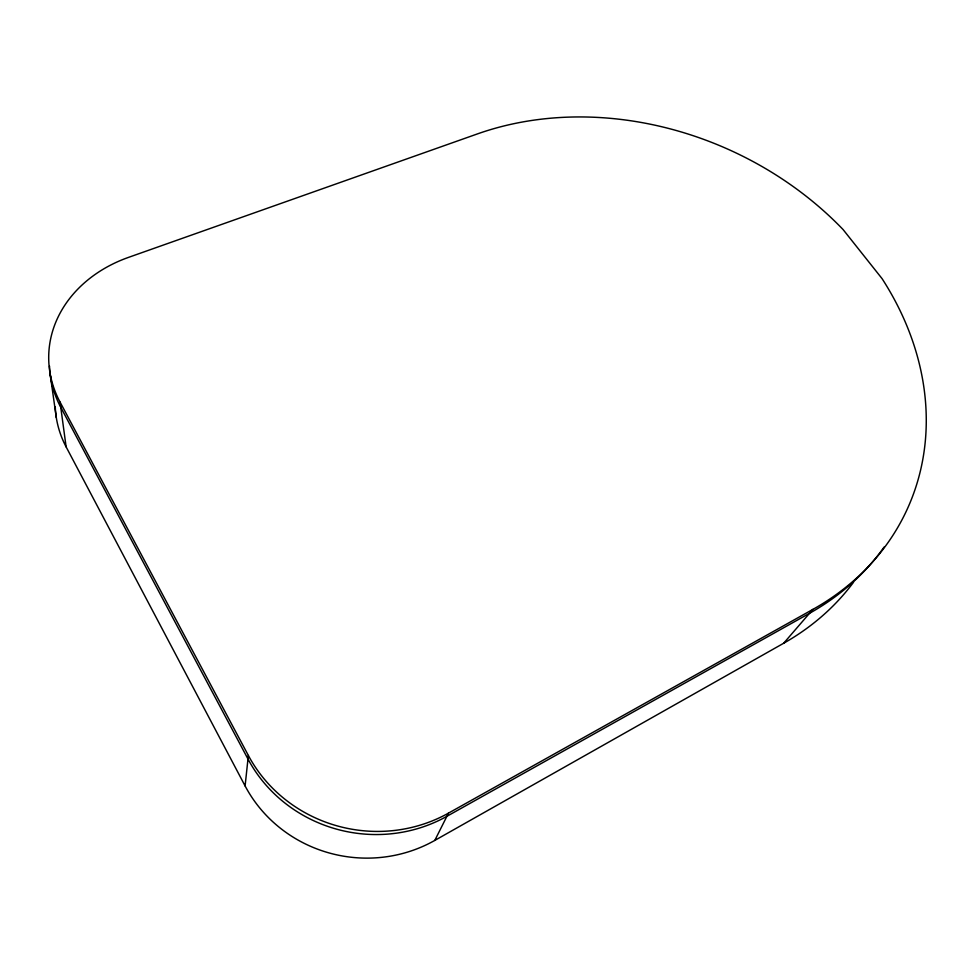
<?xml version="1.0" encoding="UTF-8"?>
<svg xmlns="http://www.w3.org/2000/svg" width="975" height="975" viewBox="0 0 975 975"><rect width="100%" height="100%" fill="white"/><g stroke="black" fill="none" stroke-linecap="round" stroke-linejoin="round"><path stroke-width="1.46" d="M245.103 785.947L248.357 755.467L60.06 402.09A132.978 109.907 1.3 0 1 128.42 257.412L477.555 133.868A310.099 253.427 24.2 0 1 843.095 229.564L882.07 278.643A310.099 253.427 24.2 0 1 812.894 609.387L783.644 643.268L434.801 840.413A135.257 130.041 8.1 0 1 245.103 785.947L66.117 446.879A126.787 106.555 0.2 0 1 55.27 406.916M434.801 840.413L448.488 813.126L812.894 609.387M49.81 371.743L56.306 417.568M60.06 402.09L66.117 446.879M448.488 813.126A142.447 135.391 10.6 0 1 248.357 755.467M853.576 582.185A296.424 246.931 24.4 0 1 783.644 643.268M884.167 546.975A308.527 252.696 24.3 0 1 809.506 613.312L446.903 816.307A141.607 134.782 10.4 0 1 247.979 759.025L60.755 407.294A132.259 109.529 1.2 0 1 49.506 366.088"/></g></svg>
